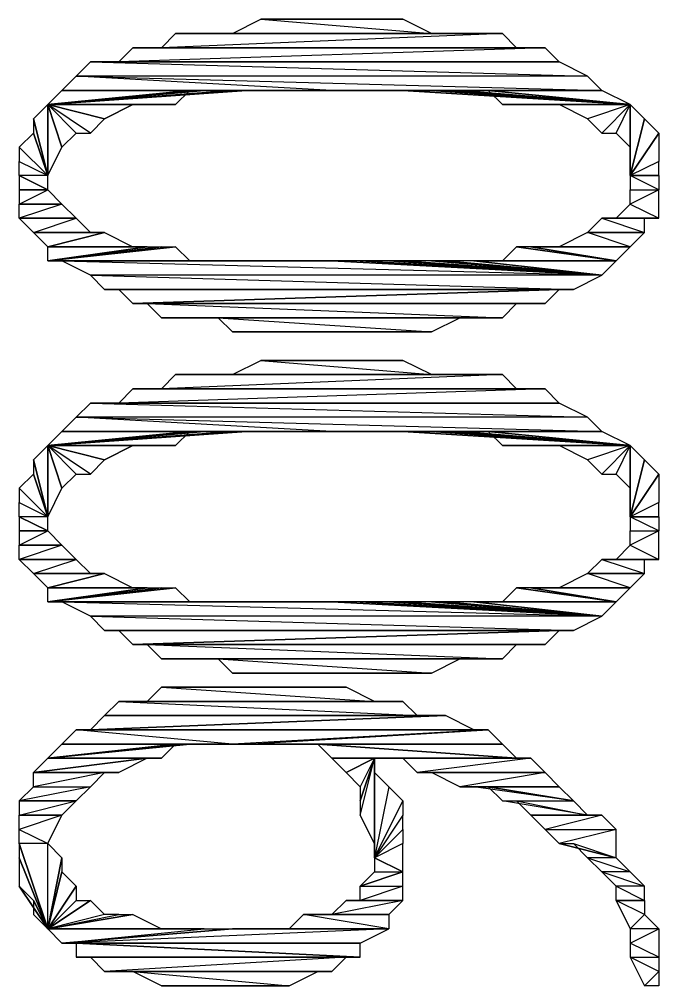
# Model space of a CAD drawing. Extents: x 0 to 7.8, y 0 to 11.
# Drawn here: x 1.1275 to 1.24, y 8.7075 to 8.8775 of the extents above; entities that cross this region are included whole.
import ezdxf

# ---------------------------------------------------------------- set-up
doc = ezdxf.new("R2010")
doc.units = 0
doc.header["$MEASUREMENT"] = 0
doc.linetypes.add('AUSGEZOGEN', pattern=[0])
doc.layers.get('0').update_dxf_attribs({"linetype": 'AUSGEZOGEN'})

msp = doc.modelspace()

# ---------------------------------------------------------------- linework, layer by layer
for points in [[(1.17, 8.8775), (1.2, 8.875), (1.2, 8.875), (1.165, 8.875), (1.17, 8.8775)], [(1.1725, 8.8775), (1.195, 8.8775), (1.195, 8.8775), (1.17, 8.8775), (1.1725, 8.8775)], [(1.195, 8.8775), (1.17, 8.8775), (1.17, 8.8775), (1.2, 8.875), (1.195, 8.8775)], [(1.1775, 8.8775), (1.1925, 8.8775), (1.1925, 8.8775), (1.1725, 8.8775), (1.1775, 8.8775)], [(1.1925, 8.8775), (1.1725, 8.8775), (1.1725, 8.8775), (1.195, 8.8775), (1.1925, 8.8775)], [(1.18, 8.8775), (1.1875, 8.8775), (1.1875, 8.8775), (1.1775, 8.8775), (1.18, 8.8775)], [(1.1875, 8.8775), (1.1775, 8.8775), (1.1775, 8.8775), (1.1925, 8.8775), (1.1875, 8.8775)], [(1.1825, 8.8775), (1.18, 8.8775), (1.18, 8.8775), (1.1875, 8.8775), (1.1825, 8.8775)], [(1.155, 8.875), (1.2125, 8.875), (1.2125, 8.875), (1.1525, 8.8725), (1.155, 8.875)], [(1.2125, 8.875), (1.1525, 8.8725), (1.1525, 8.8725), (1.215, 8.8725), (1.2125, 8.875)], [(1.16, 8.875), (1.21, 8.875), (1.21, 8.875), (1.155, 8.875), (1.16, 8.875)], [(1.21, 8.875), (1.155, 8.875), (1.155, 8.875), (1.2125, 8.875), (1.21, 8.875)], [(1.1625, 8.875), (1.205, 8.875), (1.205, 8.875), (1.16, 8.875), (1.1625, 8.875)], [(1.205, 8.875), (1.16, 8.875), (1.16, 8.875), (1.21, 8.875), (1.205, 8.875)], [(1.165, 8.875), (1.2025, 8.875), (1.2025, 8.875), (1.1625, 8.875), (1.165, 8.875)], [(1.2025, 8.875), (1.1625, 8.875), (1.1625, 8.875), (1.205, 8.875), (1.2025, 8.875)], [(1.2, 8.875), (1.165, 8.875), (1.165, 8.875), (1.2025, 8.875), (1.2, 8.875)], [(1.1475, 8.8725), (1.22, 8.8725), (1.22, 8.8725), (1.145, 8.87), (1.1475, 8.8725)], [(1.22, 8.8725), (1.145, 8.87), (1.145, 8.87), (1.2225, 8.87), (1.22, 8.8725)], [(1.15, 8.8725), (1.2175, 8.8725), (1.2175, 8.8725), (1.1475, 8.8725), (1.15, 8.8725)], [(1.2175, 8.8725), (1.1475, 8.8725), (1.1475, 8.8725), (1.22, 8.8725), (1.2175, 8.8725)], [(1.1525, 8.8725), (1.215, 8.8725), (1.215, 8.8725), (1.15, 8.8725), (1.1525, 8.8725)], [(1.215, 8.8725), (1.15, 8.8725), (1.15, 8.8725), (1.2175, 8.8725), (1.215, 8.8725)], [(1.14, 8.87), (1.2275, 8.8675), (1.2275, 8.8675), (1.1375, 8.8675), (1.14, 8.87)], [(1.1425, 8.87), (1.2225, 8.87), (1.2225, 8.87), (1.14, 8.87), (1.1425, 8.87)], [(1.2225, 8.87), (1.14, 8.87), (1.14, 8.87), (1.2275, 8.8675), (1.2225, 8.87)], [(1.145, 8.87), (1.2225, 8.87), (1.2225, 8.87), (1.1425, 8.87), (1.145, 8.87)], [(1.2225, 8.87), (1.1425, 8.87), (1.1425, 8.87), (1.2225, 8.87), (1.2225, 8.87)], [(1.1825, 8.865), (1.1375, 8.8675), (1.1375, 8.8675), (1.135, 8.865), (1.1825, 8.865), (1.1825, 8.865)], [(1.23, 8.865), (1.1825, 8.865), (1.1825, 8.865), (1.1375, 8.8675), (1.23, 8.865)], [(1.2275, 8.8675), (1.1375, 8.8675), (1.1375, 8.8675), (1.23, 8.865), (1.2275, 8.8675), (1.2275, 8.8675)], [(1.1575, 8.865), (1.155, 8.8625), (1.155, 8.8625), (1.1325, 8.8625), (1.1575, 8.865), (1.1575, 8.865)], [(1.16, 8.865), (1.1575, 8.865), (1.1575, 8.865), (1.1325, 8.8625), (1.16, 8.865), (1.16, 8.865)], [(1.165, 8.865), (1.16, 8.865), (1.16, 8.865), (1.1325, 8.8625), (1.165, 8.865), (1.165, 8.865)], [(1.1675, 8.865), (1.165, 8.865), (1.165, 8.865), (1.1325, 8.8625), (1.1675, 8.865), (1.1675, 8.865)], [(1.135, 8.865), (1.1675, 8.865), (1.1675, 8.865), (1.1325, 8.8625), (1.135, 8.865), (1.135, 8.865)], [(1.17, 8.865), (1.135, 8.865), (1.135, 8.865), (1.1675, 8.865), (1.17, 8.865)], [(1.17, 8.865), (1.135, 8.865), (1.135, 8.865), (1.175, 8.865), (1.17, 8.865)], [(1.135, 8.865), (1.175, 8.865), (1.175, 8.865), (1.18, 8.865), (1.135, 8.865), (1.135, 8.865)], [(1.1825, 8.865), (1.18, 8.865), (1.18, 8.865), (1.135, 8.865), (1.1825, 8.865), (1.1825, 8.865)], [(1.1825, 8.865), (1.1875, 8.865), (1.1875, 8.865), (1.23, 8.865), (1.1825, 8.865)], [(1.1875, 8.865), (1.23, 8.865), (1.23, 8.865), (1.1925, 8.865), (1.1875, 8.865)], [(1.23, 8.865), (1.1925, 8.865), (1.1925, 8.865), (1.195, 8.865), (1.23, 8.865), (1.23, 8.865)], [(1.195, 8.865), (1.2, 8.865), (1.2, 8.865), (1.235, 8.8625), (1.195, 8.865), (1.195, 8.865)], [(1.23, 8.865), (1.195, 8.865), (1.195, 8.865), (1.235, 8.8625), (1.23, 8.865), (1.23, 8.865)], [(1.2, 8.865), (1.2025, 8.865), (1.2025, 8.865), (1.235, 8.8625), (1.2, 8.865), (1.2, 8.865)], [(1.2025, 8.865), (1.205, 8.865), (1.205, 8.865), (1.235, 8.8625), (1.2025, 8.865), (1.2025, 8.865)], [(1.205, 8.865), (1.21, 8.865), (1.21, 8.865), (1.235, 8.8625), (1.205, 8.865), (1.205, 8.865)], [(1.21, 8.865), (1.2125, 8.8625), (1.2125, 8.8625), (1.235, 8.8625), (1.21, 8.865), (1.21, 8.865)], [(1.1325, 8.8625), (1.13, 8.86), (1.13, 8.86), (1.1325, 8.85), (1.1325, 8.8625), (1.1325, 8.8625)], [(1.1525, 8.8625), (1.15, 8.8625), (1.15, 8.8625), (1.1325, 8.8625), (1.1525, 8.8625)], [(1.15, 8.8625), (1.1325, 8.8625), (1.1325, 8.8625), (1.1475, 8.8625), (1.15, 8.8625)], [(1.1325, 8.8625), (1.1475, 8.8625), (1.1475, 8.8625), (1.1425, 8.86), (1.1325, 8.8625), (1.1325, 8.8625)], [(1.1425, 8.86), (1.14, 8.8575), (1.14, 8.8575), (1.1325, 8.8625), (1.1425, 8.86)], [(1.14, 8.8575), (1.1325, 8.8625), (1.1325, 8.8625), (1.1375, 8.8575), (1.14, 8.8575)], [(1.1325, 8.8625), (1.1375, 8.8575), (1.1375, 8.8575), (1.135, 8.855), (1.1325, 8.8625), (1.1325, 8.8625)], [(1.135, 8.855), (1.135, 8.855), (1.135, 8.855), (1.1325, 8.8625), (1.135, 8.855)], [(1.135, 8.855), (1.1325, 8.8625), (1.1325, 8.8625), (1.1325, 8.85), (1.135, 8.855), (1.135, 8.855)], [(1.155, 8.8625), (1.1325, 8.8625), (1.1325, 8.8625), (1.1525, 8.8625), (1.155, 8.8625), (1.155, 8.8625)], [(1.1475, 8.8625), (1.1475, 8.8625), (1.1475, 8.8625), (1.1425, 8.86), (1.1475, 8.8625), (1.1475, 8.8625)], [(1.2125, 8.8625), (1.215, 8.8625), (1.215, 8.8625), (1.235, 8.8625), (1.2125, 8.8625)], [(1.215, 8.8625), (1.2175, 8.8625), (1.2175, 8.8625), (1.235, 8.8625), (1.215, 8.8625), (1.215, 8.8625)], [(1.215, 8.8625), (1.235, 8.8625), (1.235, 8.8625), (1.235, 8.8625), (1.215, 8.8625), (1.215, 8.8625)], [(1.2175, 8.8625), (1.22, 8.8625), (1.22, 8.8625), (1.235, 8.8625), (1.2175, 8.8625)], [(1.22, 8.8625), (1.235, 8.8625), (1.235, 8.8625), (1.2225, 8.8625), (1.22, 8.8625), (1.22, 8.8625)], [(1.2225, 8.8625), (1.2225, 8.8625), (1.2225, 8.8625), (1.235, 8.8625), (1.2225, 8.8625)], [(1.2225, 8.8625), (1.235, 8.8625), (1.235, 8.8625), (1.2275, 8.86), (1.2225, 8.8625)], [(1.235, 8.8625), (1.2275, 8.86), (1.2275, 8.86), (1.23, 8.8575), (1.235, 8.8625), (1.235, 8.8625)], [(1.23, 8.8575), (1.2325, 8.8575), (1.2325, 8.8575), (1.235, 8.8625), (1.23, 8.8575)], [(1.2325, 8.8575), (1.235, 8.8625), (1.235, 8.8625), (1.235, 8.855), (1.2325, 8.8575)], [(1.235, 8.8625), (1.235, 8.855), (1.235, 8.855), (1.235, 8.8525), (1.235, 8.8625), (1.235, 8.8625)], [(1.235, 8.8625), (1.235, 8.8525), (1.235, 8.8525), (1.235, 8.85), (1.235, 8.8625), (1.235, 8.8625)], [(1.235, 8.8625), (1.2375, 8.86), (1.2375, 8.86), (1.235, 8.85), (1.235, 8.8625), (1.235, 8.8625)], [(1.13, 8.86), (1.13, 8.8575), (1.13, 8.8575), (1.1325, 8.85), (1.13, 8.86), (1.13, 8.86)], [(1.2375, 8.86), (1.24, 8.8575), (1.24, 8.8575), (1.235, 8.85), (1.2375, 8.86), (1.2375, 8.86)], [(1.13, 8.8575), (1.1275, 8.855), (1.1275, 8.855), (1.1325, 8.85), (1.13, 8.8575), (1.13, 8.8575)], [(1.24, 8.8525), (1.235, 8.85), (1.235, 8.85), (1.24, 8.8575), (1.24, 8.8525)], [(1.235, 8.85), (1.24, 8.8575), (1.24, 8.8575), (1.24, 8.8575), (1.235, 8.85), (1.235, 8.85)], [(1.1275, 8.855), (1.1275, 8.8525), (1.1275, 8.8525), (1.1325, 8.85), (1.1275, 8.855), (1.1275, 8.855)], [(1.1275, 8.8525), (1.1325, 8.85), (1.1325, 8.85), (1.1275, 8.85), (1.1275, 8.8525)], [(1.24, 8.8525), (1.235, 8.85), (1.235, 8.85), (1.24, 8.85), (1.24, 8.8525), (1.24, 8.8525)], [(1.1275, 8.85), (1.1275, 8.8475), (1.1275, 8.8475), (1.1325, 8.8475), (1.1275, 8.85), (1.1275, 8.85)], [(1.1325, 8.85), (1.1275, 8.85), (1.1275, 8.85), (1.1325, 8.8475), (1.1325, 8.85), (1.1325, 8.85)], [(1.235, 8.8475), (1.24, 8.8475), (1.24, 8.8475), (1.235, 8.85), (1.235, 8.8475)], [(1.24, 8.8475), (1.235, 8.85), (1.235, 8.85), (1.24, 8.85), (1.24, 8.8475), (1.24, 8.8475)], [(1.235, 8.85), (1.24, 8.85), (1.24, 8.85), (1.235, 8.85), (1.235, 8.85), (1.235, 8.85)], [(1.135, 8.845), (1.1275, 8.845), (1.1275, 8.845), (1.1325, 8.8475), (1.135, 8.845)], [(1.1275, 8.845), (1.1325, 8.8475), (1.1325, 8.8475), (1.1275, 8.8475), (1.1275, 8.845), (1.1275, 8.845)], [(1.235, 8.8475), (1.24, 8.8475), (1.24, 8.8475), (1.235, 8.845), (1.235, 8.8475)], [(1.24, 8.8475), (1.235, 8.845), (1.235, 8.845), (1.24, 8.8425), (1.24, 8.8475), (1.24, 8.8475)], [(1.135, 8.845), (1.1275, 8.8425), (1.1275, 8.8425), (1.1375, 8.8425), (1.135, 8.845), (1.135, 8.845)], [(1.135, 8.845), (1.1275, 8.845), (1.1275, 8.845), (1.135, 8.845), (1.135, 8.845)], [(1.1275, 8.845), (1.135, 8.845), (1.135, 8.845), (1.1275, 8.8425), (1.1275, 8.845), (1.1275, 8.845)], [(1.235, 8.845), (1.24, 8.8425), (1.24, 8.8425), (1.2325, 8.8425), (1.235, 8.845), (1.235, 8.845)], [(1.13, 8.84), (1.1375, 8.8425), (1.1375, 8.8425), (1.1275, 8.8425), (1.13, 8.84), (1.13, 8.84)], [(1.14, 8.84), (1.13, 8.84), (1.13, 8.84), (1.1375, 8.8425), (1.14, 8.84)], [(1.23, 8.8425), (1.2375, 8.84), (1.2375, 8.84), (1.2275, 8.84), (1.23, 8.8425), (1.23, 8.8425)], [(1.2375, 8.8425), (1.23, 8.8425), (1.23, 8.8425), (1.2375, 8.84), (1.2375, 8.8425)], [(1.2325, 8.8425), (1.2375, 8.8425), (1.2375, 8.8425), (1.23, 8.8425), (1.2325, 8.8425), (1.2325, 8.8425)], [(1.24, 8.8425), (1.2325, 8.8425), (1.2325, 8.8425), (1.2375, 8.8425), (1.24, 8.8425)], [(1.14, 8.84), (1.13, 8.84), (1.13, 8.84), (1.1425, 8.84), (1.14, 8.84)], [(1.13, 8.84), (1.1425, 8.84), (1.1425, 8.84), (1.1325, 8.8375), (1.13, 8.84), (1.13, 8.84)], [(1.1425, 8.84), (1.1475, 8.8375), (1.1475, 8.8375), (1.1325, 8.8375), (1.1425, 8.84)], [(1.2225, 8.8375), (1.235, 8.8375), (1.235, 8.8375), (1.2275, 8.84), (1.2225, 8.8375)], [(1.235, 8.8375), (1.2275, 8.84), (1.2275, 8.84), (1.2375, 8.84), (1.235, 8.8375), (1.235, 8.8375)], [(1.155, 8.8375), (1.1575, 8.835), (1.1575, 8.835), (1.1325, 8.835), (1.155, 8.8375), (1.155, 8.8375)], [(1.1525, 8.8375), (1.155, 8.8375), (1.155, 8.8375), (1.1325, 8.835), (1.1525, 8.8375), (1.1525, 8.8375)], [(1.15, 8.8375), (1.1525, 8.8375), (1.1525, 8.8375), (1.1325, 8.835), (1.15, 8.8375), (1.15, 8.8375)], [(1.1325, 8.8375), (1.15, 8.8375), (1.15, 8.8375), (1.1325, 8.835), (1.1325, 8.8375), (1.1325, 8.8375)], [(1.1475, 8.8375), (1.1325, 8.8375), (1.1325, 8.8375), (1.15, 8.8375), (1.1475, 8.8375), (1.1475, 8.8375)], [(1.215, 8.8375), (1.2125, 8.835), (1.2125, 8.835), (1.2325, 8.835), (1.215, 8.8375), (1.215, 8.8375)], [(1.2175, 8.8375), (1.215, 8.8375), (1.215, 8.8375), (1.2325, 8.835), (1.2175, 8.8375), (1.2175, 8.8375)], [(1.22, 8.8375), (1.235, 8.8375), (1.235, 8.8375), (1.2175, 8.8375), (1.22, 8.8375)], [(1.235, 8.8375), (1.2175, 8.8375), (1.2175, 8.8375), (1.2325, 8.835), (1.235, 8.8375), (1.235, 8.8375)], [(1.2225, 8.8375), (1.22, 8.8375), (1.22, 8.8375), (1.235, 8.8375), (1.2225, 8.8375), (1.2225, 8.8375)], [(1.1575, 8.835), (1.1325, 8.835), (1.1325, 8.835), (1.16, 8.835), (1.1575, 8.835)], [(1.1325, 8.835), (1.16, 8.835), (1.16, 8.835), (1.135, 8.835), (1.1325, 8.835), (1.1325, 8.835)], [(1.1825, 8.835), (1.1825, 8.835), (1.1825, 8.835), (1.135, 8.835), (1.1825, 8.835)], [(1.1825, 8.835), (1.135, 8.835), (1.135, 8.835), (1.23, 8.8325), (1.1825, 8.835)], [(1.135, 8.835), (1.23, 8.8325), (1.23, 8.8325), (1.14, 8.8325), (1.135, 8.835)], [(1.1775, 8.835), (1.1825, 8.835), (1.1825, 8.835), (1.135, 8.835), (1.1775, 8.835), (1.1775, 8.835)], [(1.175, 8.835), (1.1775, 8.835), (1.1775, 8.835), (1.135, 8.835), (1.175, 8.835), (1.175, 8.835)], [(1.17, 8.835), (1.175, 8.835), (1.175, 8.835), (1.135, 8.835), (1.17, 8.835), (1.17, 8.835)], [(1.1675, 8.835), (1.17, 8.835), (1.17, 8.835), (1.135, 8.835), (1.1675, 8.835), (1.1675, 8.835)], [(1.1625, 8.835), (1.1675, 8.835), (1.1675, 8.835), (1.135, 8.835), (1.1625, 8.835), (1.1625, 8.835)], [(1.16, 8.835), (1.1625, 8.835), (1.1625, 8.835), (1.135, 8.835), (1.16, 8.835), (1.16, 8.835)], [(1.1875, 8.835), (1.1825, 8.835), (1.1825, 8.835), (1.23, 8.8325), (1.1875, 8.835), (1.1875, 8.835)], [(1.1925, 8.835), (1.1875, 8.835), (1.1875, 8.835), (1.23, 8.8325), (1.1925, 8.835), (1.1925, 8.835)], [(1.195, 8.835), (1.1925, 8.835), (1.1925, 8.835), (1.23, 8.8325), (1.195, 8.835), (1.195, 8.835)], [(1.2, 8.835), (1.195, 8.835), (1.195, 8.835), (1.23, 8.8325), (1.2, 8.835), (1.2, 8.835)], [(1.2025, 8.835), (1.2, 8.835), (1.2, 8.835), (1.23, 8.8325), (1.2025, 8.835), (1.2025, 8.835)], [(1.2075, 8.835), (1.2025, 8.835), (1.2025, 8.835), (1.23, 8.8325), (1.2075, 8.835), (1.2075, 8.835)], [(1.21, 8.835), (1.2325, 8.835), (1.2325, 8.835), (1.2075, 8.835), (1.21, 8.835)], [(1.2325, 8.835), (1.2075, 8.835), (1.2075, 8.835), (1.23, 8.8325), (1.2325, 8.835), (1.2325, 8.835)], [(1.2125, 8.835), (1.21, 8.835), (1.21, 8.835), (1.2325, 8.835), (1.2125, 8.835), (1.2125, 8.835)], [(1.23, 8.8325), (1.14, 8.8325), (1.14, 8.8325), (1.225, 8.83), (1.23, 8.8325)], [(1.14, 8.8325), (1.225, 8.83), (1.225, 8.83), (1.1425, 8.83), (1.14, 8.8325)], [(1.1425, 8.83), (1.145, 8.83), (1.145, 8.83), (1.2225, 8.83), (1.1425, 8.83)], [(1.225, 8.83), (1.1425, 8.83), (1.1425, 8.83), (1.2225, 8.83), (1.225, 8.83)], [(1.1425, 8.83), (1.2225, 8.83), (1.2225, 8.83), (1.2225, 8.83), (1.1425, 8.83), (1.1425, 8.83)], [(1.145, 8.83), (1.2225, 8.83), (1.2225, 8.83), (1.1475, 8.8275), (1.145, 8.83), (1.145, 8.83)], [(1.2225, 8.83), (1.22, 8.8275), (1.22, 8.8275), (1.1475, 8.8275), (1.2225, 8.83)], [(1.22, 8.8275), (1.1475, 8.8275), (1.1475, 8.8275), (1.215, 8.8275), (1.22, 8.8275)], [(1.1475, 8.8275), (1.215, 8.8275), (1.215, 8.8275), (1.15, 8.8275), (1.1475, 8.8275)], [(1.215, 8.8275), (1.15, 8.8275), (1.15, 8.8275), (1.2125, 8.825), (1.215, 8.8275)], [(1.15, 8.8275), (1.2125, 8.825), (1.2125, 8.825), (1.1525, 8.825), (1.15, 8.8275)], [(1.2125, 8.825), (1.1525, 8.825), (1.1525, 8.825), (1.21, 8.825), (1.2125, 8.825)], [(1.1525, 8.825), (1.21, 8.825), (1.21, 8.825), (1.155, 8.825), (1.1525, 8.825)], [(1.21, 8.825), (1.155, 8.825), (1.155, 8.825), (1.2075, 8.825), (1.21, 8.825)], [(1.155, 8.825), (1.2075, 8.825), (1.2075, 8.825), (1.16, 8.825), (1.155, 8.825)], [(1.2075, 8.825), (1.16, 8.825), (1.16, 8.825), (1.205, 8.825), (1.2075, 8.825)], [(1.16, 8.825), (1.205, 8.825), (1.205, 8.825), (1.1625, 8.825), (1.16, 8.825)], [(1.205, 8.825), (1.1625, 8.825), (1.1625, 8.825), (1.2, 8.8225), (1.205, 8.825)], [(1.1625, 8.825), (1.2, 8.8225), (1.2, 8.8225), (1.165, 8.8225), (1.1625, 8.825)], [(1.2, 8.8225), (1.165, 8.8225), (1.165, 8.8225), (1.1975, 8.8225), (1.2, 8.8225)], [(1.165, 8.8225), (1.1975, 8.8225), (1.1975, 8.8225), (1.17, 8.8225), (1.165, 8.8225)], [(1.1975, 8.8225), (1.17, 8.8225), (1.17, 8.8225), (1.1925, 8.8225), (1.1975, 8.8225)], [(1.17, 8.8225), (1.1925, 8.8225), (1.1925, 8.8225), (1.1725, 8.8225), (1.17, 8.8225)], [(1.1925, 8.8225), (1.1725, 8.8225), (1.1725, 8.8225), (1.19, 8.8225), (1.1925, 8.8225)], [(1.1725, 8.8225), (1.19, 8.8225), (1.19, 8.8225), (1.175, 8.8225), (1.1725, 8.8225)], [(1.19, 8.8225), (1.175, 8.8225), (1.175, 8.8225), (1.185, 8.8225), (1.19, 8.8225)], [(1.175, 8.8225), (1.185, 8.8225), (1.185, 8.8225), (1.18, 8.8225), (1.175, 8.8225)], [(1.185, 8.8225), (1.18, 8.8225), (1.18, 8.8225), (1.1825, 8.8225), (1.185, 8.8225), (1.185, 8.8225)], [(1.17, 8.8175), (1.2, 8.815), (1.2, 8.815), (1.165, 8.815), (1.17, 8.8175)], [(1.1725, 8.8175), (1.195, 8.8175), (1.195, 8.8175), (1.17, 8.8175), (1.1725, 8.8175)], [(1.195, 8.8175), (1.17, 8.8175), (1.17, 8.8175), (1.2, 8.815), (1.195, 8.8175)], [(1.1775, 8.8175), (1.1925, 8.8175), (1.1925, 8.8175), (1.1725, 8.8175), (1.1775, 8.8175)], [(1.1925, 8.8175), (1.1725, 8.8175), (1.1725, 8.8175), (1.195, 8.8175), (1.1925, 8.8175)], [(1.18, 8.8175), (1.1875, 8.8175), (1.1875, 8.8175), (1.1775, 8.8175), (1.18, 8.8175)], [(1.1875, 8.8175), (1.1775, 8.8175), (1.1775, 8.8175), (1.1925, 8.8175), (1.1875, 8.8175)], [(1.1825, 8.8175), (1.18, 8.8175), (1.18, 8.8175), (1.1875, 8.8175), (1.1825, 8.8175)], [(1.155, 8.815), (1.2125, 8.815), (1.2125, 8.815), (1.1525, 8.8125), (1.155, 8.815)], [(1.2125, 8.815), (1.1525, 8.8125), (1.1525, 8.8125), (1.215, 8.8125), (1.2125, 8.815)], [(1.16, 8.815), (1.21, 8.815), (1.21, 8.815), (1.155, 8.815), (1.16, 8.815)], [(1.21, 8.815), (1.155, 8.815), (1.155, 8.815), (1.2125, 8.815), (1.21, 8.815)], [(1.1625, 8.815), (1.205, 8.815), (1.205, 8.815), (1.16, 8.815), (1.1625, 8.815)], [(1.205, 8.815), (1.16, 8.815), (1.16, 8.815), (1.21, 8.815), (1.205, 8.815)], [(1.165, 8.815), (1.2025, 8.815), (1.2025, 8.815), (1.1625, 8.815), (1.165, 8.815)], [(1.2025, 8.815), (1.1625, 8.815), (1.1625, 8.815), (1.205, 8.815), (1.2025, 8.815)], [(1.2, 8.815), (1.165, 8.815), (1.165, 8.815), (1.2025, 8.815), (1.2, 8.815)], [(1.1475, 8.8125), (1.22, 8.8125), (1.22, 8.8125), (1.145, 8.81), (1.1475, 8.8125)], [(1.22, 8.8125), (1.145, 8.81), (1.145, 8.81), (1.2225, 8.81), (1.22, 8.8125)], [(1.15, 8.8125), (1.2175, 8.8125), (1.2175, 8.8125), (1.1475, 8.8125), (1.15, 8.8125)], [(1.2175, 8.8125), (1.1475, 8.8125), (1.1475, 8.8125), (1.22, 8.8125), (1.2175, 8.8125)], [(1.1525, 8.8125), (1.215, 8.8125), (1.215, 8.8125), (1.15, 8.8125), (1.1525, 8.8125)], [(1.215, 8.8125), (1.15, 8.8125), (1.15, 8.8125), (1.2175, 8.8125), (1.215, 8.8125)], [(1.14, 8.81), (1.2275, 8.8075), (1.2275, 8.8075), (1.1375, 8.8075), (1.14, 8.81)], [(1.1425, 8.81), (1.2225, 8.81), (1.2225, 8.81), (1.14, 8.81), (1.1425, 8.81)], [(1.2225, 8.81), (1.14, 8.81), (1.14, 8.81), (1.2275, 8.8075), (1.2225, 8.81)], [(1.145, 8.81), (1.2225, 8.81), (1.2225, 8.81), (1.1425, 8.81), (1.145, 8.81)], [(1.2225, 8.81), (1.1425, 8.81), (1.1425, 8.81), (1.2225, 8.81), (1.2225, 8.81)], [(1.1825, 8.805), (1.1375, 8.8075), (1.1375, 8.8075), (1.135, 8.805), (1.1825, 8.805), (1.1825, 8.805)], [(1.23, 8.805), (1.1825, 8.805), (1.1825, 8.805), (1.1375, 8.8075), (1.23, 8.805)], [(1.2275, 8.8075), (1.1375, 8.8075), (1.1375, 8.8075), (1.23, 8.805), (1.2275, 8.8075), (1.2275, 8.8075)], [(1.1575, 8.805), (1.155, 8.8025), (1.155, 8.8025), (1.1325, 8.8025), (1.1575, 8.805), (1.1575, 8.805)], [(1.16, 8.805), (1.1575, 8.805), (1.1575, 8.805), (1.1325, 8.8025), (1.16, 8.805), (1.16, 8.805)], [(1.165, 8.805), (1.16, 8.805), (1.16, 8.805), (1.1325, 8.8025), (1.165, 8.805), (1.165, 8.805)], [(1.1675, 8.805), (1.165, 8.805), (1.165, 8.805), (1.1325, 8.8025), (1.1675, 8.805), (1.1675, 8.805)], [(1.135, 8.805), (1.1675, 8.805), (1.1675, 8.805), (1.1325, 8.8025), (1.135, 8.805), (1.135, 8.805)], [(1.17, 8.805), (1.135, 8.805), (1.135, 8.805), (1.1675, 8.805), (1.17, 8.805)], [(1.17, 8.805), (1.135, 8.805), (1.135, 8.805), (1.175, 8.805), (1.17, 8.805)], [(1.135, 8.805), (1.175, 8.805), (1.175, 8.805), (1.18, 8.805), (1.135, 8.805), (1.135, 8.805)], [(1.1825, 8.805), (1.18, 8.805), (1.18, 8.805), (1.135, 8.805), (1.1825, 8.805), (1.1825, 8.805)], [(1.1825, 8.805), (1.1875, 8.805), (1.1875, 8.805), (1.23, 8.805), (1.1825, 8.805)], [(1.1875, 8.805), (1.23, 8.805), (1.23, 8.805), (1.1925, 8.805), (1.1875, 8.805)], [(1.23, 8.805), (1.1925, 8.805), (1.1925, 8.805), (1.195, 8.805), (1.23, 8.805), (1.23, 8.805)], [(1.195, 8.805), (1.2, 8.805), (1.2, 8.805), (1.235, 8.8025), (1.195, 8.805), (1.195, 8.805)], [(1.23, 8.805), (1.195, 8.805), (1.195, 8.805), (1.235, 8.8025), (1.23, 8.805), (1.23, 8.805)], [(1.2, 8.805), (1.2025, 8.805), (1.2025, 8.805), (1.235, 8.8025), (1.2, 8.805), (1.2, 8.805)], [(1.2025, 8.805), (1.205, 8.805), (1.205, 8.805), (1.235, 8.8025), (1.2025, 8.805), (1.2025, 8.805)], [(1.205, 8.805), (1.21, 8.805), (1.21, 8.805), (1.235, 8.8025), (1.205, 8.805), (1.205, 8.805)], [(1.21, 8.805), (1.2125, 8.8025), (1.2125, 8.8025), (1.235, 8.8025), (1.21, 8.805), (1.21, 8.805)], [(1.1325, 8.8025), (1.13, 8.8), (1.13, 8.8), (1.1325, 8.79), (1.1325, 8.8025), (1.1325, 8.8025)], [(1.1525, 8.8025), (1.15, 8.8025), (1.15, 8.8025), (1.1325, 8.8025), (1.1525, 8.8025)], [(1.15, 8.8025), (1.1325, 8.8025), (1.1325, 8.8025), (1.1475, 8.8025), (1.15, 8.8025)], [(1.1325, 8.8025), (1.1475, 8.8025), (1.1475, 8.8025), (1.1425, 8.8), (1.1325, 8.8025), (1.1325, 8.8025)], [(1.1425, 8.8), (1.14, 8.7975), (1.14, 8.7975), (1.1325, 8.8025), (1.1425, 8.8)], [(1.14, 8.7975), (1.1325, 8.8025), (1.1325, 8.8025), (1.1375, 8.7975), (1.14, 8.7975)], [(1.1325, 8.8025), (1.1375, 8.7975), (1.1375, 8.7975), (1.135, 8.795), (1.1325, 8.8025), (1.1325, 8.8025)], [(1.135, 8.795), (1.135, 8.795), (1.135, 8.795), (1.1325, 8.8025), (1.135, 8.795)], [(1.135, 8.795), (1.1325, 8.8025), (1.1325, 8.8025), (1.1325, 8.79), (1.135, 8.795), (1.135, 8.795)], [(1.155, 8.8025), (1.1325, 8.8025), (1.1325, 8.8025), (1.1525, 8.8025), (1.155, 8.8025), (1.155, 8.8025)], [(1.1475, 8.8025), (1.1475, 8.8025), (1.1475, 8.8025), (1.1425, 8.8), (1.1475, 8.8025), (1.1475, 8.8025)], [(1.2125, 8.8025), (1.215, 8.8025), (1.215, 8.8025), (1.235, 8.8025), (1.2125, 8.8025)], [(1.215, 8.8025), (1.2175, 8.8025), (1.2175, 8.8025), (1.235, 8.8025), (1.215, 8.8025), (1.215, 8.8025)], [(1.215, 8.8025), (1.235, 8.8025), (1.235, 8.8025), (1.235, 8.8025), (1.215, 8.8025), (1.215, 8.8025)], [(1.2175, 8.8025), (1.22, 8.8025), (1.22, 8.8025), (1.235, 8.8025), (1.2175, 8.8025)], [(1.22, 8.8025), (1.235, 8.8025), (1.235, 8.8025), (1.2225, 8.8025), (1.22, 8.8025), (1.22, 8.8025)], [(1.2225, 8.8025), (1.2225, 8.8025), (1.2225, 8.8025), (1.235, 8.8025), (1.2225, 8.8025)], [(1.2225, 8.8025), (1.235, 8.8025), (1.235, 8.8025), (1.2275, 8.8), (1.2225, 8.8025)], [(1.235, 8.8025), (1.2275, 8.8), (1.2275, 8.8), (1.23, 8.7975), (1.235, 8.8025), (1.235, 8.8025)], [(1.23, 8.7975), (1.2325, 8.7975), (1.2325, 8.7975), (1.235, 8.8025), (1.23, 8.7975)], [(1.2325, 8.7975), (1.235, 8.8025), (1.235, 8.8025), (1.235, 8.795), (1.2325, 8.7975)], [(1.235, 8.8025), (1.235, 8.795), (1.235, 8.795), (1.235, 8.7925), (1.235, 8.8025), (1.235, 8.8025)], [(1.235, 8.8025), (1.235, 8.7925), (1.235, 8.7925), (1.235, 8.79), (1.235, 8.8025), (1.235, 8.8025)], [(1.235, 8.8025), (1.2375, 8.8), (1.2375, 8.8), (1.235, 8.79), (1.235, 8.8025), (1.235, 8.8025)], [(1.13, 8.8), (1.13, 8.7975), (1.13, 8.7975), (1.1325, 8.79), (1.13, 8.8), (1.13, 8.8)], [(1.2375, 8.8), (1.24, 8.7975), (1.24, 8.7975), (1.235, 8.79), (1.2375, 8.8), (1.2375, 8.8)], [(1.13, 8.7975), (1.1275, 8.795), (1.1275, 8.795), (1.1325, 8.79), (1.13, 8.7975), (1.13, 8.7975)], [(1.24, 8.7925), (1.235, 8.79), (1.235, 8.79), (1.24, 8.7975), (1.24, 8.7925)], [(1.235, 8.79), (1.24, 8.7975), (1.24, 8.7975), (1.24, 8.7975), (1.235, 8.79), (1.235, 8.79)], [(1.1275, 8.795), (1.1275, 8.7925), (1.1275, 8.7925), (1.1325, 8.79), (1.1275, 8.795), (1.1275, 8.795)], [(1.1275, 8.7925), (1.1325, 8.79), (1.1325, 8.79), (1.1275, 8.79), (1.1275, 8.7925)], [(1.24, 8.7925), (1.235, 8.79), (1.235, 8.79), (1.24, 8.79), (1.24, 8.7925), (1.24, 8.7925)], [(1.1275, 8.79), (1.1275, 8.7875), (1.1275, 8.7875), (1.1325, 8.7875), (1.1275, 8.79), (1.1275, 8.79)], [(1.1325, 8.79), (1.1275, 8.79), (1.1275, 8.79), (1.1325, 8.7875), (1.1325, 8.79), (1.1325, 8.79)], [(1.235, 8.7875), (1.24, 8.7875), (1.24, 8.7875), (1.235, 8.79), (1.235, 8.7875)], [(1.24, 8.7875), (1.235, 8.79), (1.235, 8.79), (1.24, 8.79), (1.24, 8.7875), (1.24, 8.7875)], [(1.235, 8.79), (1.24, 8.79), (1.24, 8.79), (1.235, 8.79), (1.235, 8.79), (1.235, 8.79)], [(1.135, 8.785), (1.1275, 8.785), (1.1275, 8.785), (1.1325, 8.7875), (1.135, 8.785)], [(1.1275, 8.785), (1.1325, 8.7875), (1.1325, 8.7875), (1.1275, 8.7875), (1.1275, 8.785), (1.1275, 8.785)], [(1.235, 8.7875), (1.24, 8.7875), (1.24, 8.7875), (1.235, 8.785), (1.235, 8.7875)], [(1.24, 8.7875), (1.235, 8.785), (1.235, 8.785), (1.24, 8.7825), (1.24, 8.7875), (1.24, 8.7875)], [(1.135, 8.785), (1.1275, 8.7825), (1.1275, 8.7825), (1.1375, 8.7825), (1.135, 8.785), (1.135, 8.785)], [(1.135, 8.785), (1.1275, 8.785), (1.1275, 8.785), (1.135, 8.785), (1.135, 8.785)], [(1.1275, 8.785), (1.135, 8.785), (1.135, 8.785), (1.1275, 8.7825), (1.1275, 8.785), (1.1275, 8.785)], [(1.235, 8.785), (1.24, 8.7825), (1.24, 8.7825), (1.2325, 8.7825), (1.235, 8.785), (1.235, 8.785)], [(1.13, 8.78), (1.1375, 8.7825), (1.1375, 8.7825), (1.1275, 8.7825), (1.13, 8.78), (1.13, 8.78)], [(1.14, 8.78), (1.13, 8.78), (1.13, 8.78), (1.1375, 8.7825), (1.14, 8.78)], [(1.23, 8.7825), (1.2375, 8.78), (1.2375, 8.78), (1.2275, 8.78), (1.23, 8.7825), (1.23, 8.7825)], [(1.2375, 8.7825), (1.23, 8.7825), (1.23, 8.7825), (1.2375, 8.78), (1.2375, 8.7825)], [(1.2325, 8.7825), (1.2375, 8.7825), (1.2375, 8.7825), (1.23, 8.7825), (1.2325, 8.7825), (1.2325, 8.7825)], [(1.24, 8.7825), (1.2325, 8.7825), (1.2325, 8.7825), (1.2375, 8.7825), (1.24, 8.7825)], [(1.14, 8.78), (1.13, 8.78), (1.13, 8.78), (1.1425, 8.78), (1.14, 8.78)], [(1.13, 8.78), (1.1425, 8.78), (1.1425, 8.78), (1.1325, 8.7775), (1.13, 8.78), (1.13, 8.78)], [(1.1425, 8.78), (1.1475, 8.7775), (1.1475, 8.7775), (1.1325, 8.7775), (1.1425, 8.78)], [(1.2225, 8.7775), (1.235, 8.7775), (1.235, 8.7775), (1.2275, 8.78), (1.2225, 8.7775)], [(1.235, 8.7775), (1.2275, 8.78), (1.2275, 8.78), (1.2375, 8.78), (1.235, 8.7775), (1.235, 8.7775)], [(1.155, 8.7775), (1.1575, 8.775), (1.1575, 8.775), (1.1325, 8.775), (1.155, 8.7775), (1.155, 8.7775)], [(1.1525, 8.7775), (1.155, 8.7775), (1.155, 8.7775), (1.1325, 8.775), (1.1525, 8.7775), (1.1525, 8.7775)], [(1.15, 8.7775), (1.1525, 8.7775), (1.1525, 8.7775), (1.1325, 8.775), (1.15, 8.7775), (1.15, 8.7775)], [(1.1325, 8.7775), (1.15, 8.7775), (1.15, 8.7775), (1.1325, 8.775), (1.1325, 8.7775), (1.1325, 8.7775)], [(1.1475, 8.7775), (1.1325, 8.7775), (1.1325, 8.7775), (1.15, 8.7775), (1.1475, 8.7775), (1.1475, 8.7775)], [(1.215, 8.7775), (1.2125, 8.775), (1.2125, 8.775), (1.2325, 8.775), (1.215, 8.7775), (1.215, 8.7775)], [(1.2175, 8.7775), (1.215, 8.7775), (1.215, 8.7775), (1.2325, 8.775), (1.2175, 8.7775), (1.2175, 8.7775)], [(1.22, 8.7775), (1.235, 8.7775), (1.235, 8.7775), (1.2175, 8.7775), (1.22, 8.7775)], [(1.235, 8.7775), (1.2175, 8.7775), (1.2175, 8.7775), (1.2325, 8.775), (1.235, 8.7775), (1.235, 8.7775)], [(1.2225, 8.7775), (1.22, 8.7775), (1.22, 8.7775), (1.235, 8.7775), (1.2225, 8.7775), (1.2225, 8.7775)], [(1.1575, 8.775), (1.1325, 8.775), (1.1325, 8.775), (1.16, 8.775), (1.1575, 8.775)], [(1.1325, 8.775), (1.16, 8.775), (1.16, 8.775), (1.135, 8.775), (1.1325, 8.775), (1.1325, 8.775)], [(1.1825, 8.775), (1.1825, 8.775), (1.1825, 8.775), (1.135, 8.775), (1.1825, 8.775)], [(1.1825, 8.775), (1.135, 8.775), (1.135, 8.775), (1.23, 8.7725), (1.1825, 8.775)], [(1.135, 8.775), (1.23, 8.7725), (1.23, 8.7725), (1.14, 8.7725), (1.135, 8.775)], [(1.1775, 8.775), (1.1825, 8.775), (1.1825, 8.775), (1.135, 8.775), (1.1775, 8.775), (1.1775, 8.775)], [(1.175, 8.775), (1.1775, 8.775), (1.1775, 8.775), (1.135, 8.775), (1.175, 8.775), (1.175, 8.775)], [(1.17, 8.775), (1.175, 8.775), (1.175, 8.775), (1.135, 8.775), (1.17, 8.775), (1.17, 8.775)], [(1.1675, 8.775), (1.17, 8.775), (1.17, 8.775), (1.135, 8.775), (1.1675, 8.775), (1.1675, 8.775)], [(1.1625, 8.775), (1.1675, 8.775), (1.1675, 8.775), (1.135, 8.775), (1.1625, 8.775), (1.1625, 8.775)], [(1.16, 8.775), (1.1625, 8.775), (1.1625, 8.775), (1.135, 8.775), (1.16, 8.775), (1.16, 8.775)], [(1.1875, 8.775), (1.1825, 8.775), (1.1825, 8.775), (1.23, 8.7725), (1.1875, 8.775), (1.1875, 8.775)], [(1.1925, 8.775), (1.1875, 8.775), (1.1875, 8.775), (1.23, 8.7725), (1.1925, 8.775), (1.1925, 8.775)], [(1.195, 8.775), (1.1925, 8.775), (1.1925, 8.775), (1.23, 8.7725), (1.195, 8.775), (1.195, 8.775)], [(1.2, 8.775), (1.195, 8.775), (1.195, 8.775), (1.23, 8.7725), (1.2, 8.775), (1.2, 8.775)], [(1.2025, 8.775), (1.2, 8.775), (1.2, 8.775), (1.23, 8.7725), (1.2025, 8.775), (1.2025, 8.775)], [(1.2075, 8.775), (1.2025, 8.775), (1.2025, 8.775), (1.23, 8.7725), (1.2075, 8.775), (1.2075, 8.775)], [(1.21, 8.775), (1.2325, 8.775), (1.2325, 8.775), (1.2075, 8.775), (1.21, 8.775)], [(1.2325, 8.775), (1.2075, 8.775), (1.2075, 8.775), (1.23, 8.7725), (1.2325, 8.775), (1.2325, 8.775)], [(1.2125, 8.775), (1.21, 8.775), (1.21, 8.775), (1.2325, 8.775), (1.2125, 8.775), (1.2125, 8.775)], [(1.23, 8.7725), (1.14, 8.7725), (1.14, 8.7725), (1.225, 8.77), (1.23, 8.7725)], [(1.14, 8.7725), (1.225, 8.77), (1.225, 8.77), (1.1425, 8.77), (1.14, 8.7725)], [(1.1425, 8.77), (1.145, 8.77), (1.145, 8.77), (1.2225, 8.77), (1.1425, 8.77)], [(1.225, 8.77), (1.1425, 8.77), (1.1425, 8.77), (1.2225, 8.77), (1.225, 8.77)], [(1.1425, 8.77), (1.2225, 8.77), (1.2225, 8.77), (1.2225, 8.77), (1.1425, 8.77), (1.1425, 8.77)], [(1.145, 8.77), (1.2225, 8.77), (1.2225, 8.77), (1.1475, 8.7675), (1.145, 8.77), (1.145, 8.77)], [(1.2225, 8.77), (1.22, 8.7675), (1.22, 8.7675), (1.1475, 8.7675), (1.2225, 8.77)], [(1.22, 8.7675), (1.1475, 8.7675), (1.1475, 8.7675), (1.215, 8.7675), (1.22, 8.7675)], [(1.1475, 8.7675), (1.215, 8.7675), (1.215, 8.7675), (1.15, 8.7675), (1.1475, 8.7675)], [(1.215, 8.7675), (1.15, 8.7675), (1.15, 8.7675), (1.2125, 8.765), (1.215, 8.7675)], [(1.15, 8.7675), (1.2125, 8.765), (1.2125, 8.765), (1.1525, 8.765), (1.15, 8.7675)], [(1.2125, 8.765), (1.1525, 8.765), (1.1525, 8.765), (1.21, 8.765), (1.2125, 8.765)], [(1.1525, 8.765), (1.21, 8.765), (1.21, 8.765), (1.155, 8.765), (1.1525, 8.765)], [(1.21, 8.765), (1.155, 8.765), (1.155, 8.765), (1.2075, 8.765), (1.21, 8.765)], [(1.155, 8.765), (1.2075, 8.765), (1.2075, 8.765), (1.16, 8.765), (1.155, 8.765)], [(1.2075, 8.765), (1.16, 8.765), (1.16, 8.765), (1.205, 8.765), (1.2075, 8.765)], [(1.16, 8.765), (1.205, 8.765), (1.205, 8.765), (1.1625, 8.765), (1.16, 8.765)], [(1.205, 8.765), (1.1625, 8.765), (1.1625, 8.765), (1.2, 8.7625), (1.205, 8.765)], [(1.1625, 8.765), (1.2, 8.7625), (1.2, 8.7625), (1.165, 8.7625), (1.1625, 8.765)], [(1.2, 8.7625), (1.165, 8.7625), (1.165, 8.7625), (1.1975, 8.7625), (1.2, 8.7625)], [(1.165, 8.7625), (1.1975, 8.7625), (1.1975, 8.7625), (1.17, 8.7625), (1.165, 8.7625)], [(1.1975, 8.7625), (1.17, 8.7625), (1.17, 8.7625), (1.1925, 8.7625), (1.1975, 8.7625)], [(1.17, 8.7625), (1.1925, 8.7625), (1.1925, 8.7625), (1.1725, 8.7625), (1.17, 8.7625)], [(1.1925, 8.7625), (1.1725, 8.7625), (1.1725, 8.7625), (1.19, 8.7625), (1.1925, 8.7625)], [(1.1725, 8.7625), (1.19, 8.7625), (1.19, 8.7625), (1.175, 8.7625), (1.1725, 8.7625)], [(1.19, 8.7625), (1.175, 8.7625), (1.175, 8.7625), (1.185, 8.7625), (1.19, 8.7625)], [(1.175, 8.7625), (1.185, 8.7625), (1.185, 8.7625), (1.18, 8.7625), (1.175, 8.7625)], [(1.185, 8.7625), (1.18, 8.7625), (1.18, 8.7625), (1.1825, 8.7625), (1.185, 8.7625), (1.185, 8.7625)], [(1.1525, 8.76), (1.19, 8.7575), (1.19, 8.7575), (1.15, 8.7575), (1.1525, 8.76)], [(1.1575, 8.76), (1.185, 8.76), (1.185, 8.76), (1.1525, 8.76), (1.1575, 8.76)], [(1.185, 8.76), (1.1525, 8.76), (1.1525, 8.76), (1.19, 8.7575), (1.185, 8.76)], [(1.16, 8.76), (1.1825, 8.76), (1.1825, 8.76), (1.1575, 8.76), (1.16, 8.76)], [(1.1825, 8.76), (1.1575, 8.76), (1.1575, 8.76), (1.185, 8.76), (1.1825, 8.76)], [(1.175, 8.76), (1.18, 8.76), (1.18, 8.76), (1.16, 8.76), (1.175, 8.76)], [(1.18, 8.76), (1.16, 8.76), (1.16, 8.76), (1.1825, 8.76), (1.18, 8.76)], [(1.1625, 8.76), (1.175, 8.76), (1.175, 8.76), (1.16, 8.76), (1.1625, 8.76), (1.1625, 8.76)], [(1.1675, 8.76), (1.1725, 8.76), (1.1725, 8.76), (1.1625, 8.76), (1.1675, 8.76)], [(1.1725, 8.76), (1.1625, 8.76), (1.1625, 8.76), (1.175, 8.76), (1.1725, 8.76)], [(1.17, 8.76), (1.1675, 8.76), (1.1675, 8.76), (1.1725, 8.76), (1.17, 8.76)], [(1.145, 8.7575), (1.1975, 8.755), (1.1975, 8.755), (1.1425, 8.755), (1.145, 8.7575)], [(1.1475, 8.7575), (1.195, 8.7575), (1.195, 8.7575), (1.145, 8.7575), (1.1475, 8.7575)], [(1.195, 8.7575), (1.145, 8.7575), (1.145, 8.7575), (1.1975, 8.755), (1.195, 8.7575)], [(1.15, 8.7575), (1.1925, 8.7575), (1.1925, 8.7575), (1.1475, 8.7575), (1.15, 8.7575)], [(1.1925, 8.7575), (1.1475, 8.7575), (1.1475, 8.7575), (1.195, 8.7575), (1.1925, 8.7575)], [(1.19, 8.7575), (1.15, 8.7575), (1.15, 8.7575), (1.1925, 8.7575), (1.19, 8.7575)], [(1.2025, 8.755), (1.2025, 8.755), (1.2025, 8.755), (1.14, 8.7525), (1.2025, 8.755)], [(1.2025, 8.755), (1.14, 8.7525), (1.14, 8.7525), (1.2075, 8.7525), (1.2025, 8.755)], [(1.1425, 8.755), (1.2025, 8.755), (1.2025, 8.755), (1.14, 8.7525), (1.1425, 8.755), (1.1425, 8.755)], [(1.1975, 8.755), (1.1425, 8.755), (1.1425, 8.755), (1.2025, 8.755), (1.1975, 8.755)], [(1.165, 8.75), (1.1375, 8.7525), (1.1375, 8.7525), (1.135, 8.75), (1.165, 8.75), (1.165, 8.75)], [(1.21, 8.7525), (1.165, 8.75), (1.165, 8.75), (1.1375, 8.7525), (1.21, 8.7525)], [(1.14, 8.7525), (1.2075, 8.7525), (1.2075, 8.7525), (1.1375, 8.7525), (1.14, 8.7525)], [(1.2075, 8.7525), (1.1375, 8.7525), (1.1375, 8.7525), (1.21, 8.7525), (1.2075, 8.7525), (1.2075, 8.7525)], [(1.165, 8.75), (1.1675, 8.75), (1.1675, 8.75), (1.21, 8.7525), (1.165, 8.75)], [(1.1675, 8.75), (1.21, 8.7525), (1.21, 8.7525), (1.2125, 8.75), (1.1675, 8.75), (1.1675, 8.75)], [(1.155, 8.75), (1.1525, 8.7475), (1.1525, 8.7475), (1.1325, 8.7475), (1.155, 8.75)], [(1.1575, 8.75), (1.155, 8.75), (1.155, 8.75), (1.1325, 8.7475), (1.1575, 8.75), (1.1575, 8.75)], [(1.135, 8.75), (1.1575, 8.75), (1.1575, 8.75), (1.1325, 8.7475), (1.135, 8.75), (1.135, 8.75)], [(1.1625, 8.75), (1.135, 8.75), (1.135, 8.75), (1.1575, 8.75), (1.1625, 8.75), (1.1625, 8.75)], [(1.165, 8.75), (1.1625, 8.75), (1.1625, 8.75), (1.135, 8.75), (1.165, 8.75), (1.165, 8.75)], [(1.2125, 8.75), (1.17, 8.75), (1.17, 8.75), (1.1675, 8.75), (1.2125, 8.75), (1.2125, 8.75)], [(1.175, 8.75), (1.2125, 8.75), (1.2125, 8.75), (1.17, 8.75), (1.175, 8.75)], [(1.175, 8.75), (1.1775, 8.75), (1.1775, 8.75), (1.2125, 8.75), (1.175, 8.75), (1.175, 8.75)], [(1.1775, 8.75), (1.2125, 8.75), (1.2125, 8.75), (1.18, 8.75), (1.1775, 8.75), (1.1775, 8.75)], [(1.18, 8.75), (1.18, 8.75), (1.18, 8.75), (1.215, 8.7475), (1.18, 8.75)], [(1.18, 8.75), (1.215, 8.7475), (1.215, 8.7475), (1.1825, 8.7475), (1.18, 8.75), (1.18, 8.75)], [(1.2125, 8.75), (1.18, 8.75), (1.18, 8.75), (1.215, 8.7475), (1.2125, 8.75), (1.2125, 8.75)], [(1.15, 8.7475), (1.145, 8.745), (1.145, 8.745), (1.13, 8.745), (1.15, 8.7475), (1.15, 8.7475)], [(1.1325, 8.7475), (1.15, 8.7475), (1.15, 8.7475), (1.13, 8.745), (1.1325, 8.7475), (1.1325, 8.7475)], [(1.1525, 8.7475), (1.1325, 8.7475), (1.1325, 8.7475), (1.15, 8.7475), (1.1525, 8.7475), (1.1525, 8.7475)], [(1.1825, 8.7475), (1.19, 8.7475), (1.19, 8.7475), (1.185, 8.745), (1.1825, 8.7475), (1.1825, 8.7475)], [(1.1825, 8.7475), (1.19, 8.7475), (1.19, 8.7475), (1.215, 8.7475), (1.1825, 8.7475)], [(1.185, 8.745), (1.185, 8.745), (1.185, 8.745), (1.19, 8.7475), (1.185, 8.745)], [(1.185, 8.745), (1.19, 8.7475), (1.19, 8.7475), (1.1875, 8.7425), (1.185, 8.745)], [(1.19, 8.7475), (1.1875, 8.7425), (1.1875, 8.7425), (1.1875, 8.74), (1.19, 8.7475), (1.19, 8.7475)], [(1.1875, 8.74), (1.1875, 8.7375), (1.1875, 8.7375), (1.19, 8.7475), (1.1875, 8.74)], [(1.1875, 8.7375), (1.19, 8.7475), (1.19, 8.7475), (1.19, 8.7325), (1.1875, 8.7375)], [(1.19, 8.73), (1.19, 8.745), (1.19, 8.745), (1.19, 8.7475), (1.19, 8.73), (1.19, 8.73)], [(1.19, 8.7475), (1.1925, 8.7475), (1.1925, 8.7475), (1.2175, 8.7475), (1.19, 8.7475), (1.19, 8.7475)], [(1.19, 8.7475), (1.19, 8.7325), (1.19, 8.7325), (1.19, 8.73), (1.19, 8.7475), (1.19, 8.7475)], [(1.19, 8.7475), (1.19, 8.7475), (1.19, 8.7475), (1.2175, 8.7475), (1.19, 8.7475), (1.19, 8.7475)], [(1.19, 8.7475), (1.215, 8.7475), (1.215, 8.7475), (1.2175, 8.7475), (1.19, 8.7475), (1.19, 8.7475)], [(1.1925, 8.7475), (1.195, 8.7475), (1.195, 8.7475), (1.2175, 8.7475), (1.1925, 8.7475)], [(1.195, 8.7475), (1.2175, 8.7475), (1.2175, 8.7475), (1.1975, 8.745), (1.195, 8.7475)], [(1.2175, 8.7475), (1.1975, 8.745), (1.1975, 8.745), (1.22, 8.745), (1.2175, 8.7475), (1.2175, 8.7475)], [(1.1425, 8.745), (1.13, 8.7425), (1.13, 8.7425), (1.14, 8.7425), (1.1425, 8.745), (1.1425, 8.745)], [(1.13, 8.745), (1.1425, 8.745), (1.1425, 8.745), (1.13, 8.7425), (1.13, 8.745), (1.13, 8.745)], [(1.145, 8.745), (1.145, 8.745), (1.145, 8.745), (1.13, 8.745), (1.145, 8.745)], [(1.145, 8.745), (1.13, 8.745), (1.13, 8.745), (1.1425, 8.745), (1.145, 8.745), (1.145, 8.745)], [(1.1925, 8.7425), (1.19, 8.73), (1.19, 8.73), (1.19, 8.745), (1.1925, 8.7425)], [(1.1975, 8.745), (1.2, 8.745), (1.2, 8.745), (1.22, 8.745), (1.1975, 8.745), (1.1975, 8.745)], [(1.2, 8.745), (1.22, 8.745), (1.22, 8.745), (1.205, 8.7425), (1.2, 8.745)], [(1.22, 8.745), (1.205, 8.7425), (1.205, 8.7425), (1.2225, 8.7425), (1.22, 8.745), (1.22, 8.745)], [(1.14, 8.7425), (1.1275, 8.74), (1.1275, 8.74), (1.1375, 8.74), (1.14, 8.7425), (1.14, 8.7425)], [(1.13, 8.7425), (1.14, 8.7425), (1.14, 8.7425), (1.1275, 8.74), (1.13, 8.7425), (1.13, 8.7425)], [(1.19, 8.73), (1.195, 8.74), (1.195, 8.74), (1.1925, 8.7425), (1.19, 8.73), (1.19, 8.73)], [(1.205, 8.7425), (1.2225, 8.7425), (1.2225, 8.7425), (1.2075, 8.7425), (1.205, 8.7425), (1.205, 8.7425)], [(1.21, 8.7425), (1.225, 8.74), (1.225, 8.74), (1.2075, 8.7425), (1.21, 8.7425)], [(1.225, 8.74), (1.2075, 8.7425), (1.2075, 8.7425), (1.2225, 8.7425), (1.225, 8.74), (1.225, 8.74)], [(1.2125, 8.74), (1.225, 8.74), (1.225, 8.74), (1.21, 8.7425), (1.2125, 8.74), (1.2125, 8.74)], [(1.135, 8.7375), (1.1275, 8.7375), (1.1275, 8.7375), (1.1375, 8.74), (1.135, 8.7375)], [(1.1275, 8.7375), (1.1375, 8.74), (1.1375, 8.74), (1.1275, 8.74), (1.1275, 8.7375), (1.1275, 8.7375)], [(1.195, 8.7375), (1.19, 8.73), (1.19, 8.73), (1.195, 8.74), (1.195, 8.7375)], [(1.215, 8.74), (1.2275, 8.7375), (1.2275, 8.7375), (1.2125, 8.74), (1.215, 8.74)], [(1.2275, 8.7375), (1.2125, 8.74), (1.2125, 8.74), (1.225, 8.74), (1.2275, 8.7375)], [(1.215, 8.74), (1.2275, 8.7375), (1.2275, 8.7375), (1.2175, 8.7375), (1.215, 8.74)], [(1.135, 8.7375), (1.1275, 8.735), (1.1275, 8.735), (1.1325, 8.7325), (1.135, 8.7375), (1.135, 8.7375)], [(1.1275, 8.7375), (1.135, 8.7375), (1.135, 8.7375), (1.1275, 8.735), (1.1275, 8.7375), (1.1275, 8.7375)], [(1.135, 8.7375), (1.1275, 8.7375), (1.1275, 8.7375), (1.135, 8.7375), (1.135, 8.7375), (1.135, 8.7375)], [(1.19, 8.73), (1.195, 8.735), (1.195, 8.735), (1.195, 8.7375), (1.19, 8.73), (1.19, 8.73)], [(1.2175, 8.7375), (1.23, 8.7375), (1.23, 8.7375), (1.22, 8.735), (1.2175, 8.7375), (1.2175, 8.7375)], [(1.2275, 8.7375), (1.2175, 8.7375), (1.2175, 8.7375), (1.23, 8.7375), (1.2275, 8.7375), (1.2275, 8.7375)], [(1.23, 8.7375), (1.22, 8.735), (1.22, 8.735), (1.2325, 8.735), (1.23, 8.7375), (1.23, 8.7375)], [(1.1275, 8.735), (1.1325, 8.7325), (1.1325, 8.7325), (1.1275, 8.7325), (1.1275, 8.735)], [(1.195, 8.7325), (1.19, 8.73), (1.19, 8.73), (1.195, 8.735), (1.195, 8.7325)], [(1.22, 8.735), (1.2325, 8.735), (1.2325, 8.735), (1.2225, 8.7325), (1.22, 8.735)], [(1.2325, 8.735), (1.2225, 8.7325), (1.2225, 8.7325), (1.2325, 8.73), (1.2325, 8.735), (1.2325, 8.735)], [(1.1275, 8.7325), (1.1275, 8.73), (1.1275, 8.73), (1.1325, 8.7175), (1.1275, 8.7325), (1.1275, 8.7325)], [(1.1325, 8.7325), (1.1275, 8.7325), (1.1275, 8.7325), (1.1325, 8.7175), (1.1325, 8.7325), (1.1325, 8.7325)], [(1.1325, 8.7325), (1.135, 8.73), (1.135, 8.73), (1.1325, 8.7175), (1.1325, 8.7325), (1.1325, 8.7325)], [(1.195, 8.7325), (1.19, 8.73), (1.19, 8.73), (1.195, 8.7275), (1.195, 8.7325), (1.195, 8.7325)], [(1.2225, 8.7325), (1.225, 8.7325), (1.225, 8.7325), (1.2325, 8.73), (1.2225, 8.7325), (1.2225, 8.7325)], [(1.225, 8.7325), (1.2325, 8.73), (1.2325, 8.73), (1.2275, 8.73), (1.225, 8.7325)], [(1.1275, 8.73), (1.1275, 8.725), (1.1275, 8.725), (1.1325, 8.7175), (1.1275, 8.73), (1.1275, 8.73)], [(1.135, 8.73), (1.135, 8.7275), (1.135, 8.7275), (1.1325, 8.7175), (1.135, 8.73), (1.135, 8.73)], [(1.19, 8.73), (1.19, 8.7275), (1.19, 8.7275), (1.195, 8.7275), (1.19, 8.73), (1.19, 8.73)], [(1.2325, 8.73), (1.2275, 8.73), (1.2275, 8.73), (1.235, 8.7275), (1.2325, 8.73)], [(1.2275, 8.73), (1.235, 8.7275), (1.235, 8.7275), (1.23, 8.7275), (1.2275, 8.73), (1.2275, 8.73)], [(1.135, 8.7275), (1.1375, 8.725), (1.1375, 8.725), (1.1325, 8.7175), (1.135, 8.7275), (1.135, 8.7275)], [(1.195, 8.7275), (1.195, 8.7275), (1.195, 8.7275), (1.1875, 8.725), (1.195, 8.7275)], [(1.195, 8.7275), (1.1875, 8.725), (1.1875, 8.725), (1.195, 8.725), (1.195, 8.7275)], [(1.19, 8.7275), (1.195, 8.7275), (1.195, 8.7275), (1.1875, 8.725), (1.19, 8.7275), (1.19, 8.7275)], [(1.235, 8.7275), (1.23, 8.7275), (1.23, 8.7275), (1.2375, 8.725), (1.235, 8.7275)], [(1.23, 8.7275), (1.2375, 8.725), (1.2375, 8.725), (1.2325, 8.725), (1.23, 8.7275), (1.23, 8.7275)], [(1.1275, 8.725), (1.13, 8.7225), (1.13, 8.7225), (1.1325, 8.7175), (1.1275, 8.725), (1.1275, 8.725)], [(1.1375, 8.725), (1.1375, 8.7225), (1.1375, 8.7225), (1.1325, 8.7175), (1.1375, 8.725), (1.1375, 8.725)], [(1.1375, 8.725), (1.1375, 8.725), (1.1375, 8.725), (1.1325, 8.7175), (1.1375, 8.725), (1.1375, 8.725)], [(1.195, 8.725), (1.1875, 8.7225), (1.1875, 8.7225), (1.195, 8.7225), (1.195, 8.725), (1.195, 8.725)], [(1.1875, 8.725), (1.195, 8.725), (1.195, 8.725), (1.1875, 8.7225), (1.1875, 8.725), (1.1875, 8.725)], [(1.2375, 8.725), (1.2325, 8.725), (1.2325, 8.725), (1.2375, 8.7225), (1.2375, 8.725)], [(1.2325, 8.725), (1.2375, 8.7225), (1.2375, 8.7225), (1.2325, 8.7225), (1.2325, 8.725), (1.2325, 8.725)], [(1.13, 8.7225), (1.13, 8.72), (1.13, 8.72), (1.1325, 8.7175), (1.13, 8.7225), (1.13, 8.7225)], [(1.14, 8.7225), (1.1425, 8.72), (1.1425, 8.72), (1.1325, 8.7175), (1.14, 8.7225), (1.14, 8.7225)], [(1.1375, 8.7225), (1.14, 8.7225), (1.14, 8.7225), (1.1325, 8.7175), (1.1375, 8.7225), (1.1375, 8.7225)], [(1.185, 8.7225), (1.195, 8.7225), (1.195, 8.7225), (1.1825, 8.72), (1.185, 8.7225)], [(1.195, 8.7225), (1.1825, 8.72), (1.1825, 8.72), (1.1925, 8.72), (1.195, 8.7225), (1.195, 8.7225)], [(1.1875, 8.7225), (1.185, 8.7225), (1.185, 8.7225), (1.195, 8.7225), (1.1875, 8.7225), (1.1875, 8.7225)], [(1.235, 8.7175), (1.2375, 8.72), (1.2375, 8.72), (1.2325, 8.7225), (1.235, 8.7175)], [(1.2375, 8.72), (1.2325, 8.7225), (1.2325, 8.7225), (1.2375, 8.7225), (1.2375, 8.72), (1.2375, 8.72)], [(1.1475, 8.72), (1.1525, 8.7175), (1.1525, 8.7175), (1.1325, 8.7175), (1.1475, 8.72), (1.1475, 8.72)], [(1.1475, 8.72), (1.1325, 8.7175), (1.1325, 8.7175), (1.145, 8.72), (1.1475, 8.72)], [(1.1325, 8.7175), (1.145, 8.72), (1.145, 8.72), (1.1425, 8.72), (1.1325, 8.7175), (1.1325, 8.7175)], [(1.175, 8.7175), (1.1925, 8.7175), (1.1925, 8.7175), (1.1775, 8.72), (1.175, 8.7175)], [(1.1925, 8.7175), (1.1775, 8.72), (1.1775, 8.72), (1.1925, 8.72), (1.1925, 8.7175), (1.1925, 8.7175)], [(1.18, 8.72), (1.1925, 8.72), (1.1925, 8.72), (1.1775, 8.72), (1.18, 8.72), (1.18, 8.72)], [(1.1825, 8.72), (1.18, 8.72), (1.18, 8.72), (1.1925, 8.72), (1.1825, 8.72), (1.1825, 8.72)], [(1.24, 8.7175), (1.235, 8.7175), (1.235, 8.7175), (1.2375, 8.72), (1.24, 8.7175)], [(1.135, 8.715), (1.16, 8.7175), (1.16, 8.7175), (1.1325, 8.7175), (1.135, 8.715)], [(1.16, 8.7175), (1.1325, 8.7175), (1.1325, 8.7175), (1.155, 8.7175), (1.16, 8.7175), (1.16, 8.7175)], [(1.1525, 8.7175), (1.155, 8.7175), (1.155, 8.7175), (1.1325, 8.7175), (1.1525, 8.7175), (1.1525, 8.7175)], [(1.165, 8.7175), (1.1925, 8.7175), (1.1925, 8.7175), (1.135, 8.715), (1.165, 8.7175)], [(1.1925, 8.7175), (1.135, 8.715), (1.135, 8.715), (1.1875, 8.715), (1.1925, 8.7175)], [(1.165, 8.7175), (1.165, 8.7175), (1.165, 8.7175), (1.135, 8.715), (1.165, 8.7175), (1.165, 8.7175)], [(1.165, 8.7175), (1.135, 8.715), (1.135, 8.715), (1.16, 8.7175), (1.165, 8.7175)], [(1.17, 8.7175), (1.165, 8.7175), (1.165, 8.7175), (1.1925, 8.7175), (1.17, 8.7175), (1.17, 8.7175)], [(1.175, 8.7175), (1.17, 8.7175), (1.17, 8.7175), (1.1925, 8.7175), (1.175, 8.7175), (1.175, 8.7175)], [(1.24, 8.7125), (1.235, 8.715), (1.235, 8.715), (1.24, 8.7175), (1.24, 8.7125)], [(1.235, 8.715), (1.24, 8.7175), (1.24, 8.7175), (1.235, 8.7175), (1.235, 8.715)], [(1.135, 8.715), (1.1875, 8.715), (1.1875, 8.715), (1.1375, 8.715), (1.135, 8.715)], [(1.1375, 8.715), (1.1375, 8.7125), (1.1375, 8.7125), (1.1875, 8.7125), (1.1375, 8.715)], [(1.1875, 8.715), (1.1375, 8.715), (1.1375, 8.715), (1.1875, 8.7125), (1.1875, 8.715), (1.1875, 8.715)], [(1.235, 8.7125), (1.24, 8.7125), (1.24, 8.7125), (1.235, 8.715), (1.235, 8.7125)], [(1.1375, 8.7125), (1.1875, 8.7125), (1.1875, 8.7125), (1.14, 8.7125), (1.1375, 8.7125)], [(1.1875, 8.7125), (1.14, 8.7125), (1.14, 8.7125), (1.185, 8.7125), (1.1875, 8.7125)], [(1.14, 8.7125), (1.185, 8.7125), (1.185, 8.7125), (1.1425, 8.71), (1.14, 8.7125)], [(1.185, 8.7125), (1.1425, 8.71), (1.1425, 8.71), (1.1825, 8.71), (1.185, 8.7125)], [(1.2375, 8.7075), (1.24, 8.71), (1.24, 8.71), (1.235, 8.7125), (1.2375, 8.7075)], [(1.24, 8.71), (1.235, 8.7125), (1.235, 8.7125), (1.24, 8.7125), (1.24, 8.71)], [(1.1425, 8.71), (1.1825, 8.71), (1.1825, 8.71), (1.145, 8.71), (1.1425, 8.71)], [(1.1825, 8.71), (1.145, 8.71), (1.145, 8.71), (1.18, 8.71), (1.1825, 8.71)], [(1.145, 8.71), (1.18, 8.71), (1.18, 8.71), (1.1475, 8.71), (1.145, 8.71)], [(1.18, 8.71), (1.1475, 8.71), (1.1475, 8.71), (1.175, 8.7075), (1.18, 8.71)], [(1.1475, 8.71), (1.175, 8.7075), (1.175, 8.7075), (1.1525, 8.7075), (1.1475, 8.71)], [(1.24, 8.7075), (1.2375, 8.7075), (1.2375, 8.7075), (1.24, 8.71), (1.24, 8.7075)], [(1.175, 8.7075), (1.1525, 8.7075), (1.1525, 8.7075), (1.1725, 8.7075), (1.175, 8.7075)], [(1.1525, 8.7075), (1.1725, 8.7075), (1.1725, 8.7075), (1.155, 8.7075), (1.1525, 8.7075)], [(1.1725, 8.7075), (1.155, 8.7075), (1.155, 8.7075), (1.17, 8.7075), (1.1725, 8.7075)], [(1.155, 8.7075), (1.17, 8.7075), (1.17, 8.7075), (1.1575, 8.7075), (1.155, 8.7075)], [(1.17, 8.7075), (1.1575, 8.7075), (1.1575, 8.7075), (1.165, 8.7075), (1.17, 8.7075)], [(1.1575, 8.7075), (1.165, 8.7075), (1.165, 8.7075), (1.1625, 8.7075), (1.1575, 8.7075), (1.1575, 8.7075)]]:
    msp.add_lwpolyline(points)

doc.saveas('drawing.dxf')
